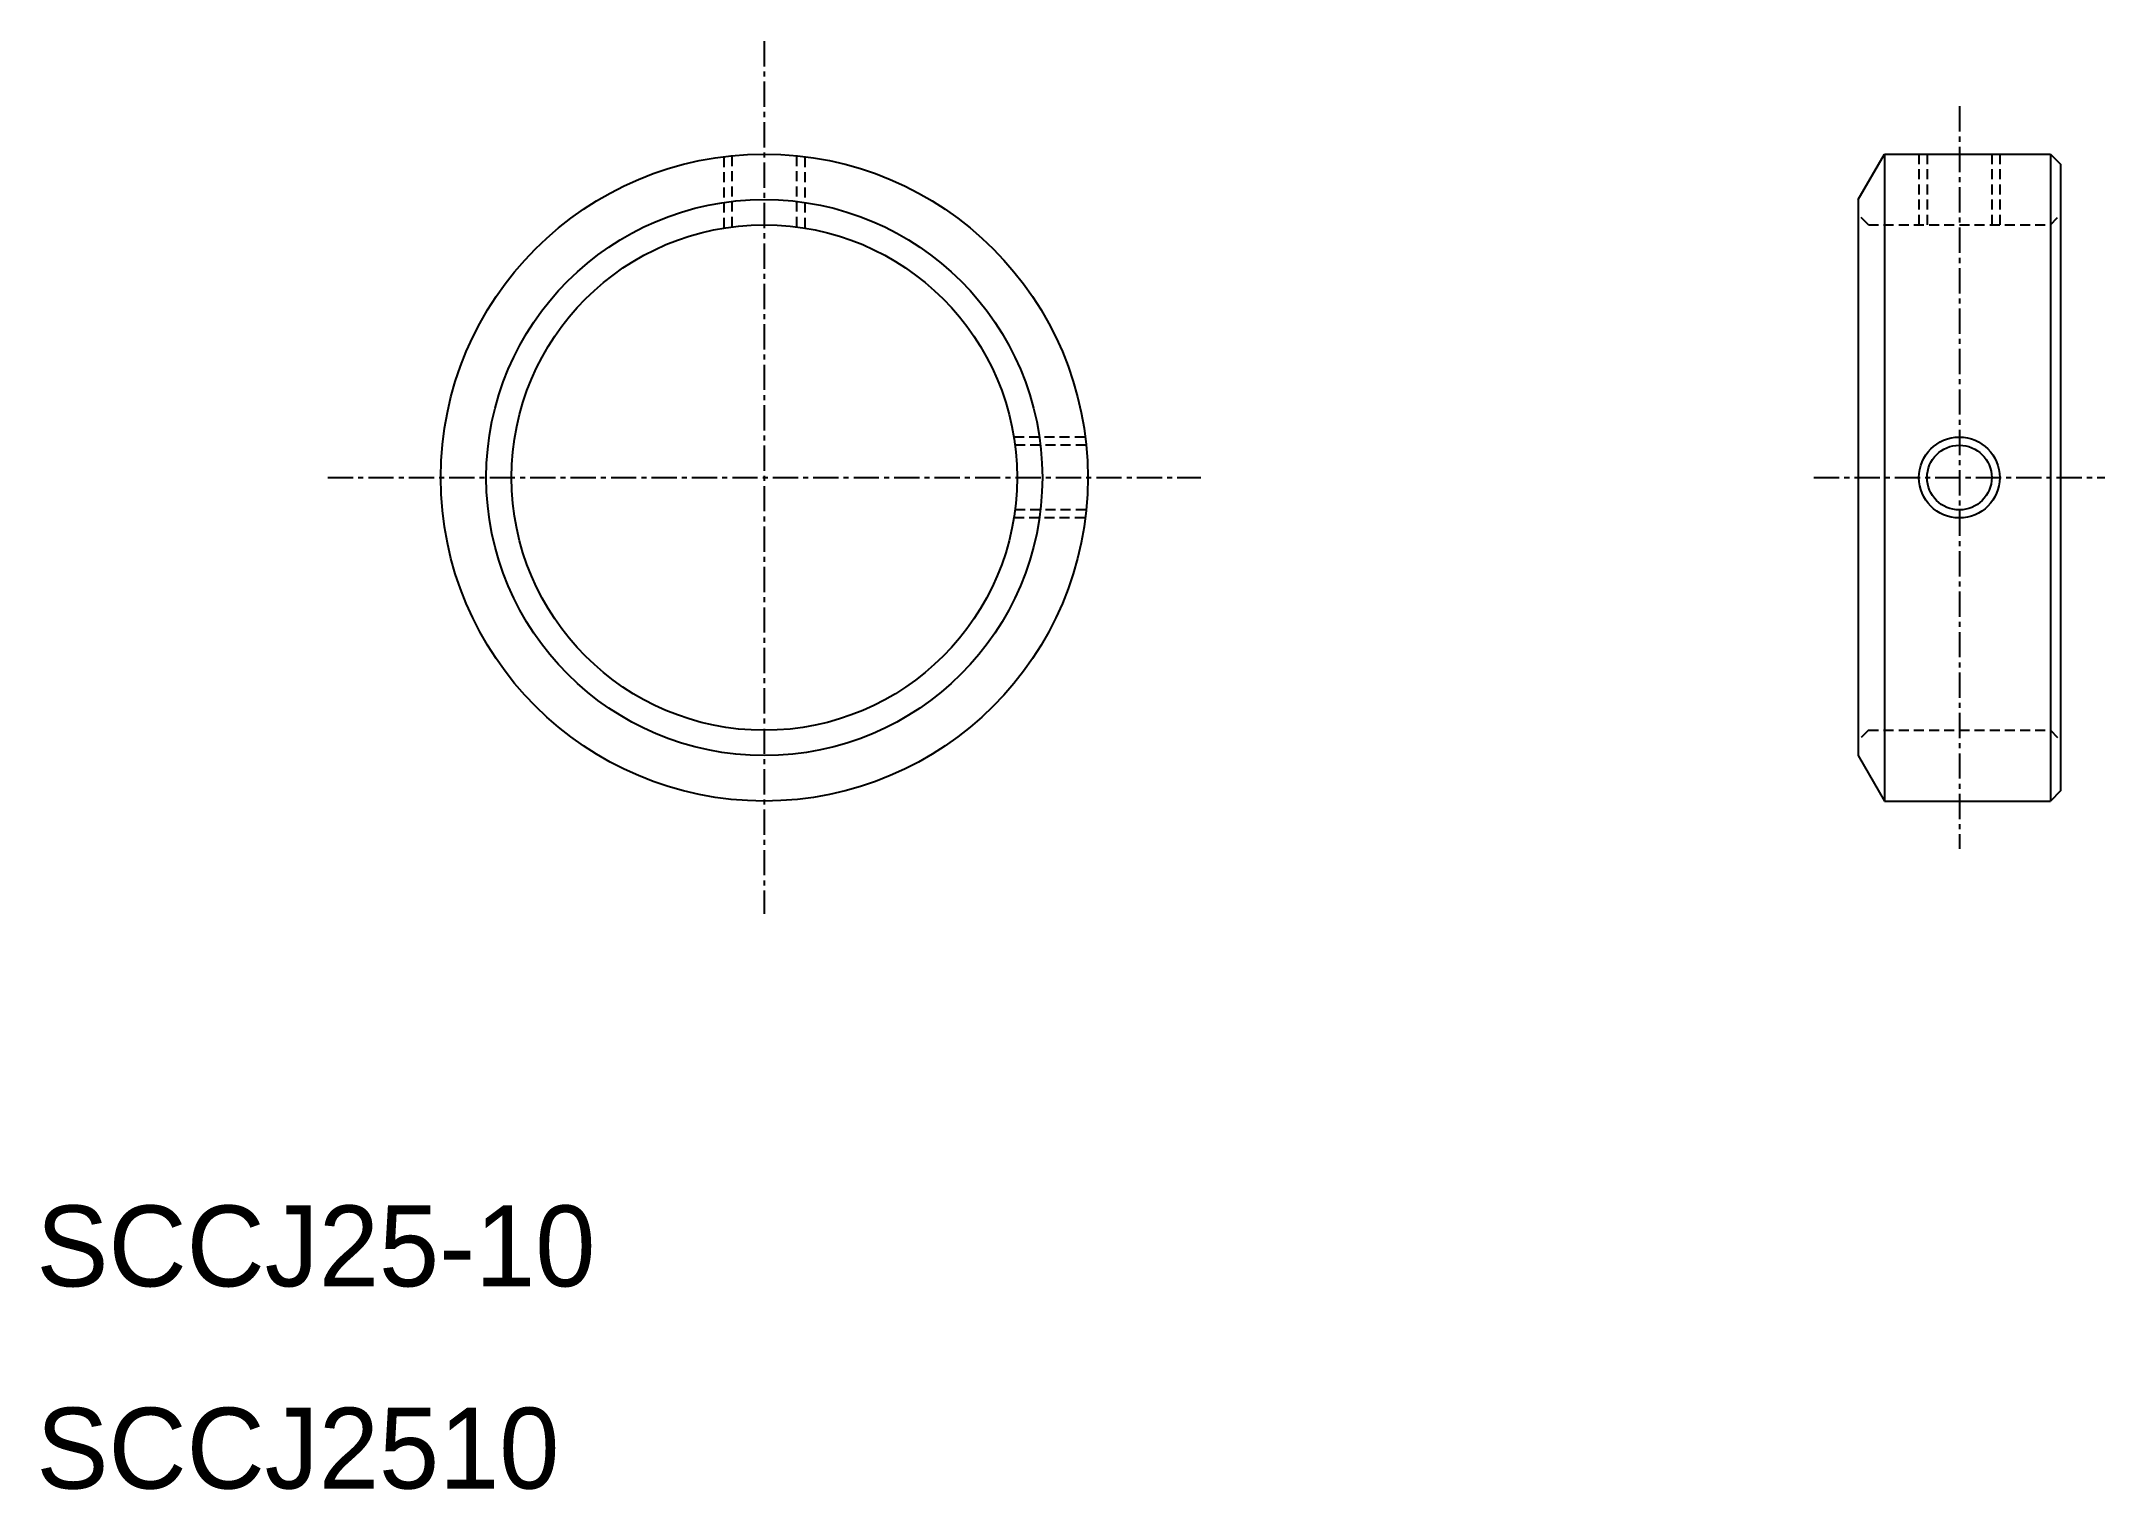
# Model space of a CAD drawing. Extents: x 10 to 112, y 10 to 82.
import ezdxf

# ---------------------------------------------------------------- set-up
doc = ezdxf.new("R2010")
doc.units = 0
doc.linetypes.add('CENTER', pattern=[2, 1.25, -0.25, 0.25, -0.25])
doc.linetypes.add('DASHED', pattern=[0.75, 0.5, -0.25])
doc.layers.get('0').update_dxf_attribs({"linetype": 'CONTINUOUS'})
doc.layers.add('CENTER', color=1, linetype='CENTER')

msp = doc.modelspace()

# ---------------------------------------------------------------- linework, layer by layer
at = {"color": 3, "linetype": 'DASHED'}
for p, q in [((44, 75.85), (44, 72.3)), ((44.4, 75.9), (44.4, 72.37)), ((47.6, 75.9), (47.6, 72.37)), ((48, 75.85), (48, 72.3)), ((103.1, 76), (103.1, 72.5)), ((103.5, 76), (103.5, 72.5)), ((106.7, 76), (106.7, 72.5)), ((107.1, 76), (107.1, 72.5)), ((100.6, 72.5), (100.1, 73)), ((100.6, 72.5), (109.6, 72.5)), ((109.6, 72.5), (110.1, 73)), ((61.85, 62), (58.3, 62)), ((61.9, 61.6), (58.37, 61.6)), ((61.9, 58.4), (58.37, 58.4)), ((61.85, 58), (58.3, 58)), ((100.6, 47.5), (100.1, 47)), ((100.6, 47.5), (109.6, 47.5)), ((109.6, 47.5), (110.1, 47))]:
    msp.add_line(p, q, dxfattribs=at)
at = {"color": 7, "linetype": 'CONTINUOUS'}
for p, q in [((100.1, 73.75), (101.4, 76)), ((101.4, 76), (101.4, 44)), ((101.4, 76), (109.6, 76)), ((109.6, 76), (109.6, 44)), ((109.6, 76), (110.1, 75.5)), ((110.1, 75.5), (110.1, 44.5)), ((100.1, 73.75), (100.1, 46.25)), ((100.1, 46.25), (101.4, 44)), ((101.4, 44), (109.6, 44)), ((110.1, 44.5), (109.6, 44))]:
    msp.add_line(p, q, dxfattribs=at)
for centre, radius in [((46, 60), 16), ((46, 60), 13.75), ((46, 60), 12.5), ((105.1, 60), 1.6)]:
    msp.add_circle(centre, radius, dxfattribs=at)
at = {"color": 3, "linetype": 'CONTINUOUS'}
msp.add_circle((105.1, 60), 2, dxfattribs=at)
at = {"layer": 'CENTER', "color": 1, "linetype": 'CENTER'}
for p, q in [((46, 81.58), (46, 38.42)), ((105.1, 78.36), (105.1, 41.64)), ((24.42, 60), (67.58, 60)), ((97.91, 60), (112.29, 60))]:
    msp.add_line(p, q, dxfattribs=at)

# ---------------------------------------------------------------- texts
at = {"color": 7, "linetype": 'CONTINUOUS'}
for s, p in [('SCCJ25-10', (10, 20)), ('SCCJ2510', (10, 10))]:
    msp.add_text(s, height=4, dxfattribs=at).set_placement(p)

doc.saveas('drawing.dxf')
